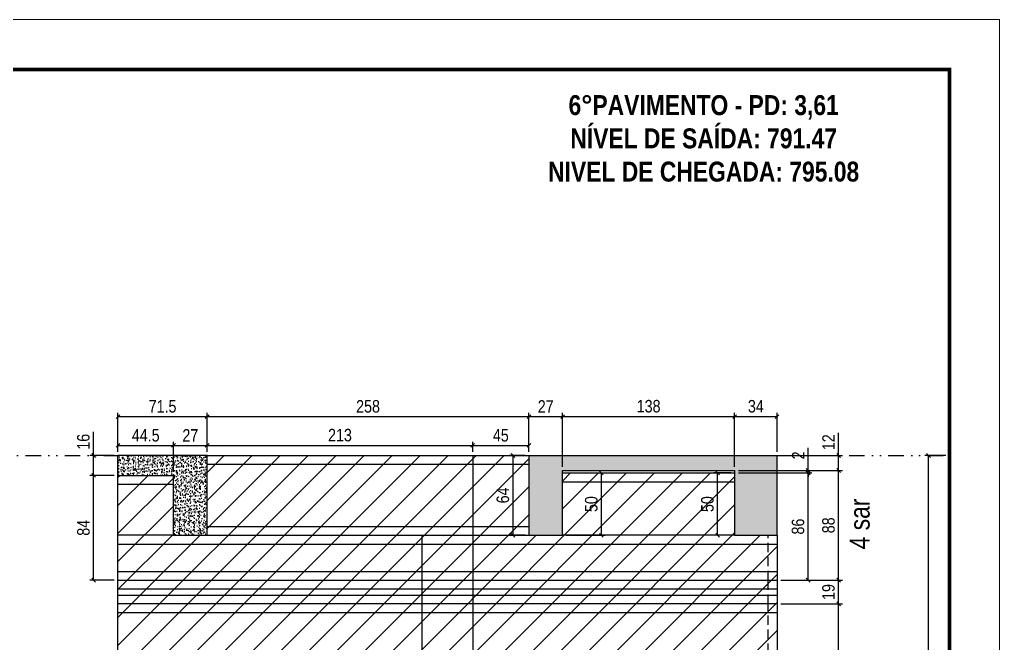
# Model space of a CAD drawing. Extents: x 14400 to 27878, y -21631 to 6985.
# Drawn here: x 19868 to 20653, y -2704 to -2204 of the extents above; entities that cross this region are included whole.
import ezdxf

# ---------------------------------------------------------------- set-up
doc = ezdxf.new("R2010")
doc.units = 0
for name, pattern in [('DASHED', [0.75, 0.5, -0.25]), ('DIVIDE2', [0.625, 0.25, -0.125, 0, -0.125, 0, -0.125]), ('HIDDEN', [0.375, 0.25, -0.125])]:
    doc.linetypes.add(name, pattern=pattern)
for name, color, linetype in [('COTA', 241, 'Continuous'), ('NOMENCLATURA', 7, 'Continuous'), ('Nível', 160, 'Continuous'), ('Painéis', 200, 'Continuous'), ('SARR_2.2x7', 40, 'Continuous'), ('Sarrafo de Pressão', 42, 'HIDDEN')]:
    doc.layers.add(name, color=color, linetype=linetype)
for name, color, linetype, lineweight in [('Folhas', 255, 'Continuous', 9), ('Hachura', 251, 'Continuous', 9), ('SARRAFO DE PRESSAO', 251, 'DASHED', 9)]:
    doc.layers.add(name, color=color, linetype=linetype, lineweight=lineweight)
doc.styles.add('ARIAL_NARROW', font='ARIALN.TTF', dxfattribs={"height": 0.2})
doc.styles.add('COTA TECNICA', font='techl___.ttf', dxfattribs={"height": 10})
doc.styles.add('ROMANC', font='techb___.ttf', dxfattribs={"height": 2.5})
doc.dimstyles.new('PAINEL', dxfattribs={"dimtxt": 10, "dimasz": 3, "dimexe": 3, "dimexo": 3, "dimgap": 3, "dimtad": 1, "dimdec": 1, "dimzin": 12, "dimdsep": 46, "dimtxsty": 'COTA TECNICA', "dimblk1": 'OBLIQUE', "dimblk2": 'OBLIQUE', "dimsah": 1, "dimcen": 0.9, "dimclrd": 4, "dimclre": 4, "dimclrt": 240, "dimadec": 1, "dimazin": 3, "dimtfac": 1, "dimtdec": 1, "dimtmove": 0, "dimatfit": 3, "dimfxl": 1, "dimtolj": 1, "dimtzin": 12, "dimarcsym": 0})

# ---------------------------------------------------------------- blocks, each defined once
blk = doc.blocks.new('9999999999')
at = {"layer": 'Folhas'}
blk.add_lwpolyline([(98138.98, 34190.21), (99623.98, 34190.21), (99623.98, 35240.21), (98138.98, 35240.21)], close=True, dxfattribs=at)
at = {"layer": 'Folhas', "color": 30, "const_width": 3}
blk.add_lwpolyline([(98213.98, 34230.21), (99583.98, 34230.21), (99583.98, 35200.21), (98213.98, 35200.21)], close=True, dxfattribs=at)
blk = doc.blocks.new('_Oblique')
at = {"color": 0, "linetype": 'ByBlock', "lineweight": -2}
blk.add_line((-0.5, -0.5), (0.5, 0.5), dxfattribs=at)
blk = doc.blocks.new('*D3412')
at = {"layer": 'COTA', "color": 4, "lineweight": -2, "transparency": 16777216}
for p, q in [((20478.16, -2672.59), (20527.52, -2672.59)), ((20524.52, -2790.59), (20524.52, -2672.59)), ((20478.16, -2790.59), (20527.52, -2790.59))]:
    blk.add_line(p, q, dxfattribs=at)
at = {"layer": 'Defpoints', "color": 0, "transparency": 16777216}
for p in [(20475.16, -2672.59), (20524.52, -2672.59), (20475.16, -2790.59)]:
    blk.add_point(p, dxfattribs=at)
at = {"layer": 'COTA', "color": 4, "lineweight": -2, "transparency": 16777216, "xscale": 3, "yscale": 3, "zscale": 3}
for p, rotation in [((20524.52, -2672.59), 90), ((20524.52, -2790.59), 270)]:
    blk.add_blockref('_Oblique', p, dxfattribs=dict(at, rotation=rotation))
at = {"layer": 'COTA', "color": 240, "transparency": 16777216, "insert": (20516.43, -2731.59), "char_height": 10, "attachment_point": 5, "rotation": 90, "style": 'COTA TECNICA'}
blk.add_mtext('\\A1;118', dxfattribs=at)
blk = doc.blocks.new('*D3414')
at = {"layer": 'COTA', "color": 4, "lineweight": -2, "transparency": 16777216}
for p, q in [((20610.47, -2553.59), (20593.63, -2553.59)), ((20596.63, -2914.59), (20596.63, -2553.59)), ((20610.47, -2914.59), (20593.63, -2914.59))]:
    blk.add_line(p, q, dxfattribs=at)
at = {"layer": 'Defpoints', "color": 0, "transparency": 16777216}
for p in [(20596.63, -2553.59), (20613.47, -2553.59), (20613.47, -2914.59)]:
    blk.add_point(p, dxfattribs=at)
at = {"layer": 'COTA', "color": 4, "lineweight": -2, "transparency": 16777216, "xscale": 3, "yscale": 3, "zscale": 3}
for p, rotation in [((20596.63, -2553.59), 90), ((20596.63, -2914.59), 270)]:
    blk.add_blockref('_Oblique', p, dxfattribs=dict(at, rotation=rotation))
at = {"layer": 'COTA', "color": 240, "transparency": 16777216, "insert": (20588.41, -2734.09), "char_height": 10, "attachment_point": 5, "rotation": 90, "style": 'COTA TECNICA'}
blk.add_mtext('\\A1;361', dxfattribs=at)
blk = doc.blocks.new('*D3423')
at = {"layer": 'COTA', "color": 4, "lineweight": -2, "transparency": 16777216}
for p, q in [((20306.16, -2567.59), (20337.33, -2567.59)), ((20334.33, -2617.59), (20334.33, -2567.59)), ((20306.16, -2617.59), (20337.33, -2617.59))]:
    blk.add_line(p, q, dxfattribs=at)
at = {"layer": 'Defpoints', "color": 0, "transparency": 16777216}
for p in [(20303.16, -2567.59), (20334.33, -2567.59), (20303.16, -2617.59)]:
    blk.add_point(p, dxfattribs=at)
at = {"layer": 'COTA', "color": 4, "lineweight": -2, "transparency": 16777216, "xscale": 3, "yscale": 3, "zscale": 3}
for p, rotation in [((20334.33, -2567.59), 90), ((20334.33, -2617.59), 270)]:
    blk.add_blockref('_Oblique', p, dxfattribs=dict(at, rotation=rotation))
at = {"layer": 'COTA', "color": 240, "transparency": 16777216, "insert": (20326.22, -2592.59), "char_height": 10, "attachment_point": 5, "rotation": 90, "style": 'COTA TECNICA'}
blk.add_mtext('\\A1;50', dxfattribs=at)
blk = doc.blocks.new('*D3424')
at = {"layer": 'COTA', "color": 4, "lineweight": -2, "transparency": 16777216}
for p, q in [((20438.16, -2567.59), (20424.49, -2567.59)), ((20427.49, -2617.59), (20427.49, -2567.59)), ((20438.16, -2617.59), (20424.49, -2617.59))]:
    blk.add_line(p, q, dxfattribs=at)
at = {"layer": 'Defpoints', "color": 0, "transparency": 16777216}
for p in [(20427.49, -2567.59), (20441.16, -2567.59), (20441.16, -2617.59)]:
    blk.add_point(p, dxfattribs=at)
at = {"layer": 'COTA', "color": 4, "lineweight": -2, "transparency": 16777216, "xscale": 3, "yscale": 3, "zscale": 3}
for p, rotation in [((20427.49, -2567.59), 90), ((20427.49, -2617.59), 270)]:
    blk.add_blockref('_Oblique', p, dxfattribs=dict(at, rotation=rotation))
at = {"layer": 'COTA', "color": 240, "transparency": 16777216, "insert": (20419.38, -2592.59), "char_height": 10, "attachment_point": 5, "rotation": 90, "style": 'COTA TECNICA'}
blk.add_mtext('\\A1;50', dxfattribs=at)
blk = doc.blocks.new('*D3425')
at = {"layer": 'COTA', "color": 4, "lineweight": -2, "transparency": 16777216}
for p, q in [((20478.16, -2653.59), (20527.52, -2653.59)), ((20524.52, -2672.59), (20524.52, -2653.59)), ((20478.16, -2672.59), (20527.52, -2672.59))]:
    blk.add_line(p, q, dxfattribs=at)
at = {"layer": 'Defpoints', "color": 0, "transparency": 16777216}
for p in [(20475.16, -2653.59), (20524.52, -2653.59), (20475.16, -2672.59)]:
    blk.add_point(p, dxfattribs=at)
at = {"layer": 'COTA', "color": 4, "lineweight": -2, "transparency": 16777216, "xscale": 3, "yscale": 3, "zscale": 3}
for p, rotation in [((20524.52, -2653.59), 90), ((20524.52, -2672.59), 270)]:
    blk.add_blockref('_Oblique', p, dxfattribs=dict(at, rotation=rotation))
at = {"layer": 'COTA', "color": 240, "transparency": 16777216, "insert": (20516.44, -2663.09), "char_height": 10, "attachment_point": 5, "rotation": 90, "style": 'COTA TECNICA'}
blk.add_mtext('\\A1;19', dxfattribs=at)
blk = doc.blocks.new('*D3426')
at = {"layer": 'COTA', "color": 4, "lineweight": -2, "transparency": 16777216}
for p, q in [((20444.16, -2565.59), (20527.52, -2565.59)), ((20524.52, -2653.59), (20524.52, -2565.59)), ((20478.16, -2653.59), (20527.52, -2653.59))]:
    blk.add_line(p, q, dxfattribs=at)
at = {"layer": 'Defpoints', "color": 0, "transparency": 16777216}
for p in [(20441.16, -2565.59), (20524.52, -2565.59), (20475.16, -2653.59)]:
    blk.add_point(p, dxfattribs=at)
at = {"layer": 'COTA', "color": 4, "lineweight": -2, "transparency": 16777216, "xscale": 3, "yscale": 3, "zscale": 3}
for p, rotation in [((20524.52, -2565.59), 90), ((20524.52, -2653.59), 270)]:
    blk.add_blockref('_Oblique', p, dxfattribs=dict(at, rotation=rotation))
at = {"layer": 'COTA', "color": 240, "transparency": 16777216, "insert": (20516.43, -2609.59), "char_height": 10, "attachment_point": 5, "rotation": 90, "style": 'COTA TECNICA'}
blk.add_mtext('\\A1;88', dxfattribs=at)
blk = doc.blocks.new('*D3427')
at = {"layer": 'COTA', "color": 4, "lineweight": -2, "transparency": 16777216}
for p, q in [((19943.66, -2569.59), (19924.06, -2569.59)), ((19927.06, -2653.59), (19927.06, -2569.59)), ((19943.66, -2653.59), (19924.06, -2653.59))]:
    blk.add_line(p, q, dxfattribs=at)
at = {"layer": 'Defpoints', "color": 0, "transparency": 16777216}
for p in [(19927.06, -2569.59), (19946.66, -2569.59), (19946.66, -2653.59)]:
    blk.add_point(p, dxfattribs=at)
at = {"layer": 'COTA', "color": 4, "lineweight": -2, "transparency": 16777216, "xscale": 3, "yscale": 3, "zscale": 3}
for p, rotation in [((19927.06, -2569.59), 90), ((19927.06, -2653.59), 270)]:
    blk.add_blockref('_Oblique', p, dxfattribs=dict(at, rotation=rotation))
at = {"layer": 'COTA', "color": 240, "transparency": 16777216, "insert": (19918.97, -2611.59), "char_height": 10, "attachment_point": 5, "rotation": 90, "style": 'COTA TECNICA'}
blk.add_mtext('\\A1;84', dxfattribs=at)
blk = doc.blocks.new('*D3428')
at = {"layer": 'COTA', "color": 4, "lineweight": -2, "transparency": 16777216}
for p, q in [((19927.06, -2553.59), (19927.06, -2534.58)), ((19943.66, -2553.59), (19924.06, -2553.59)), ((19927.06, -2569.59), (19927.06, -2553.59)), ((19943.66, -2569.59), (19924.06, -2569.59))]:
    blk.add_line(p, q, dxfattribs=at)
at = {"layer": 'Defpoints', "color": 0, "transparency": 16777216}
for p in [(19927.06, -2553.59), (19946.66, -2553.59), (19946.66, -2569.59)]:
    blk.add_point(p, dxfattribs=at)
at = {"layer": 'COTA', "color": 4, "lineweight": -2, "transparency": 16777216, "xscale": 3, "yscale": 3, "zscale": 3}
for p, rotation in [((19927.06, -2553.59), 90), ((19927.06, -2569.59), 270)]:
    blk.add_blockref('_Oblique', p, dxfattribs=dict(at, rotation=rotation))
at = {"layer": 'COTA', "color": 240, "transparency": 16777216, "insert": (19918.96, -2542.58), "char_height": 10, "attachment_point": 5, "rotation": 90, "style": 'COTA TECNICA'}
blk.add_mtext('\\A1;16', dxfattribs=at)
blk = doc.blocks.new('*D3429')
at = {"layer": 'COTA', "color": 4, "lineweight": -2, "transparency": 16777216}
for p, q in [((19946.66, -2550.59), (19946.66, -2542.52)), ((19946.66, -2545.52), (19991.16, -2545.52)), ((19991.16, -2566.59), (19991.16, -2542.52))]:
    blk.add_line(p, q, dxfattribs=at)
at = {"layer": 'Defpoints', "color": 0, "transparency": 16777216}
for p in [(19991.16, -2545.52), (19946.66, -2553.59), (19991.16, -2569.59)]:
    blk.add_point(p, dxfattribs=at)
at = {"layer": 'COTA', "color": 4, "lineweight": -2, "transparency": 16777216, "xscale": 3, "yscale": 3, "zscale": 3, "rotation": 180}
blk.add_blockref('_Oblique', (19946.66, -2545.52), dxfattribs=at)
at = {"layer": 'COTA', "color": 4, "lineweight": -2, "transparency": 16777216, "xscale": 3, "yscale": 3, "zscale": 3}
blk.add_blockref('_Oblique', (19991.16, -2545.52), dxfattribs=at)
at = {"layer": 'COTA', "color": 240, "transparency": 16777216, "insert": (19968.91, -2537.41), "char_height": 10, "attachment_point": 5, "style": 'COTA TECNICA'}
blk.add_mtext('\\A1;44.5', dxfattribs=at)
blk = doc.blocks.new('*D3430')
at = {"layer": 'COTA', "color": 4, "lineweight": -2, "transparency": 16777216}
for p, q in [((19991.16, -2566.59), (19991.16, -2542.52)), ((19991.16, -2545.52), (20018.16, -2545.52)), ((20018.16, -2550.59), (20018.16, -2542.52))]:
    blk.add_line(p, q, dxfattribs=at)
at = {"layer": 'Defpoints', "color": 0, "transparency": 16777216}
for p in [(20018.16, -2545.52), (20018.16, -2553.59), (19991.16, -2569.59)]:
    blk.add_point(p, dxfattribs=at)
at = {"layer": 'COTA', "color": 4, "lineweight": -2, "transparency": 16777216, "xscale": 3, "yscale": 3, "zscale": 3, "rotation": 180}
blk.add_blockref('_Oblique', (19991.16, -2545.52), dxfattribs=at)
at = {"layer": 'COTA', "color": 4, "lineweight": -2, "transparency": 16777216, "xscale": 3, "yscale": 3, "zscale": 3}
blk.add_blockref('_Oblique', (20018.16, -2545.52), dxfattribs=at)
at = {"layer": 'COTA', "color": 240, "transparency": 16777216, "insert": (20004.66, -2537.45), "char_height": 10, "attachment_point": 5, "style": 'COTA TECNICA'}
blk.add_mtext('\\A1;27', dxfattribs=at)
blk = doc.blocks.new('*D3431')
at = {"layer": 'COTA', "color": 4, "lineweight": -2, "transparency": 16777216}
for p, q in [((20018.16, -2550.59), (20018.16, -2519.34)), ((20276.16, -2550.59), (20276.16, -2519.34)), ((20018.16, -2522.34), (20276.16, -2522.34))]:
    blk.add_line(p, q, dxfattribs=at)
at = {"layer": 'Defpoints', "color": 0, "transparency": 16777216}
for p in [(20276.16, -2522.34), (20018.16, -2553.59), (20276.16, -2553.59)]:
    blk.add_point(p, dxfattribs=at)
at = {"layer": 'COTA', "color": 4, "lineweight": -2, "transparency": 16777216, "xscale": 3, "yscale": 3, "zscale": 3, "rotation": 180}
blk.add_blockref('_Oblique', (20018.16, -2522.34), dxfattribs=at)
at = {"layer": 'COTA', "color": 4, "lineweight": -2, "transparency": 16777216, "xscale": 3, "yscale": 3, "zscale": 3}
blk.add_blockref('_Oblique', (20276.16, -2522.34), dxfattribs=at)
at = {"layer": 'COTA', "color": 240, "transparency": 16777216, "insert": (20147.16, -2514.2), "char_height": 10, "attachment_point": 5, "style": 'COTA TECNICA'}
blk.add_mtext('\\A1;258', dxfattribs=at)
blk = doc.blocks.new('*D3432')
at = {"layer": 'COTA', "color": 4, "lineweight": -2, "transparency": 16777216}
for p, q in [((20018.16, -2550.59), (20018.16, -2542.52)), ((20018.16, -2545.52), (20231.16, -2545.52)), ((20231.16, -2550.59), (20231.16, -2542.52))]:
    blk.add_line(p, q, dxfattribs=at)
at = {"layer": 'Defpoints', "color": 0, "transparency": 16777216}
for p in [(20231.16, -2545.52), (20018.16, -2553.59), (20231.16, -2553.59)]:
    blk.add_point(p, dxfattribs=at)
at = {"layer": 'COTA', "color": 4, "lineweight": -2, "transparency": 16777216, "xscale": 3, "yscale": 3, "zscale": 3, "rotation": 180}
blk.add_blockref('_Oblique', (20018.16, -2545.52), dxfattribs=at)
at = {"layer": 'COTA', "color": 4, "lineweight": -2, "transparency": 16777216, "xscale": 3, "yscale": 3, "zscale": 3}
blk.add_blockref('_Oblique', (20231.16, -2545.52), dxfattribs=at)
at = {"layer": 'COTA', "color": 240, "transparency": 16777216, "insert": (20124.66, -2537.3), "char_height": 10, "attachment_point": 5, "style": 'COTA TECNICA'}
blk.add_mtext('\\A1;213', dxfattribs=at)
blk = doc.blocks.new('*D3433')
at = {"layer": 'COTA', "color": 4, "lineweight": -2, "transparency": 16777216}
for p, q in [((20231.16, -2550.59), (20231.16, -2542.52)), ((20231.16, -2545.52), (20276.16, -2545.52)), ((20276.16, -2550.59), (20276.16, -2542.52))]:
    blk.add_line(p, q, dxfattribs=at)
at = {"layer": 'Defpoints', "color": 0, "transparency": 16777216}
for p in [(20276.16, -2545.52), (20231.16, -2553.59), (20276.16, -2553.59)]:
    blk.add_point(p, dxfattribs=at)
at = {"layer": 'COTA', "color": 4, "lineweight": -2, "transparency": 16777216, "xscale": 3, "yscale": 3, "zscale": 3, "rotation": 180}
blk.add_blockref('_Oblique', (20231.16, -2545.52), dxfattribs=at)
at = {"layer": 'COTA', "color": 4, "lineweight": -2, "transparency": 16777216, "xscale": 3, "yscale": 3, "zscale": 3}
blk.add_blockref('_Oblique', (20276.16, -2545.52), dxfattribs=at)
at = {"layer": 'COTA', "color": 240, "transparency": 16777216, "insert": (20253.66, -2537.41), "char_height": 10, "attachment_point": 5, "style": 'COTA TECNICA'}
blk.add_mtext('\\A1;45', dxfattribs=at)
blk = doc.blocks.new('*D3434')
at = {"layer": 'COTA', "color": 4, "lineweight": -2, "transparency": 16777216}
for p, q in [((20524.52, -2553.59), (20524.52, -2535.28)), ((20478.16, -2553.59), (20527.52, -2553.59)), ((20524.52, -2565.59), (20524.52, -2553.59)), ((20444.16, -2565.59), (20527.52, -2565.59))]:
    blk.add_line(p, q, dxfattribs=at)
at = {"layer": 'Defpoints', "color": 0, "transparency": 16777216}
for p in [(20475.16, -2553.59), (20524.52, -2553.59), (20441.16, -2565.59)]:
    blk.add_point(p, dxfattribs=at)
at = {"layer": 'COTA', "color": 4, "lineweight": -2, "transparency": 16777216, "xscale": 3, "yscale": 3, "zscale": 3}
for p, rotation in [((20524.52, -2553.59), 90), ((20524.52, -2565.59), 270)]:
    blk.add_blockref('_Oblique', p, dxfattribs=dict(at, rotation=rotation))
at = {"layer": 'COTA', "color": 240, "transparency": 16777216, "insert": (20516.47, -2542.93), "char_height": 10, "attachment_point": 5, "rotation": 90, "style": 'COTA TECNICA'}
blk.add_mtext('\\A1;12', dxfattribs=at)
blk = doc.blocks.new('*D3435')
at = {"layer": 'COTA', "color": 4, "lineweight": -2, "transparency": 16777216}
for p, q in [((20444.16, -2567.59), (20503.11, -2567.59)), ((20500.11, -2653.59), (20500.11, -2567.59)), ((20478.16, -2653.59), (20503.11, -2653.59))]:
    blk.add_line(p, q, dxfattribs=at)
at = {"layer": 'Defpoints', "color": 0, "transparency": 16777216}
for p in [(20441.16, -2567.59), (20500.11, -2567.59), (20475.16, -2653.59)]:
    blk.add_point(p, dxfattribs=at)
at = {"layer": 'COTA', "color": 4, "lineweight": -2, "transparency": 16777216, "xscale": 3, "yscale": 3, "zscale": 3}
for p, rotation in [((20500.11, -2567.59), 90), ((20500.11, -2653.59), 270)]:
    blk.add_blockref('_Oblique', p, dxfattribs=dict(at, rotation=rotation))
at = {"layer": 'COTA', "color": 240, "transparency": 16777216, "insert": (20491.99, -2610.59), "char_height": 10, "attachment_point": 5, "rotation": 90, "style": 'COTA TECNICA'}
blk.add_mtext('\\A1;86', dxfattribs=at)
blk = doc.blocks.new('*D3436')
at = {"layer": 'COTA', "color": 4, "lineweight": -2, "transparency": 16777216}
for p, q in [((20500.11, -2565.59), (20500.11, -2547.48)), ((20444.16, -2565.59), (20503.11, -2565.59)), ((20444.16, -2567.59), (20503.11, -2567.59)), ((20500.11, -2567.59), (20500.11, -2565.59)), ((20500.11, -2567.59), (20500.11, -2570.59))]:
    blk.add_line(p, q, dxfattribs=at)
at = {"layer": 'Defpoints', "color": 0, "transparency": 16777216}
for p in [(20441.16, -2565.59), (20441.16, -2567.59), (20500.11, -2565.59)]:
    blk.add_point(p, dxfattribs=at)
at = {"layer": 'COTA', "color": 4, "lineweight": -2, "transparency": 16777216, "xscale": 3, "yscale": 3, "zscale": 3}
for p, rotation in [((20500.11, -2565.59), 270), ((20500.11, -2567.59), 90)]:
    blk.add_blockref('_Oblique', p, dxfattribs=dict(at, rotation=rotation))
at = {"layer": 'COTA', "color": 240, "transparency": 16777216, "insert": (20492.11, -2553.53), "char_height": 10, "attachment_point": 5, "rotation": 90, "style": 'COTA TECNICA'}
blk.add_mtext('\\A1;2', dxfattribs=at)
blk = doc.blocks.new('*D3437')
at = {"layer": 'COTA', "color": 4, "lineweight": -2, "transparency": 16777216}
for p, q in [((20276.16, -2550.59), (20276.16, -2519.34)), ((20303.16, -2562.59), (20303.16, -2519.34)), ((20276.16, -2522.34), (20303.16, -2522.34))]:
    blk.add_line(p, q, dxfattribs=at)
at = {"layer": 'Defpoints', "color": 0, "transparency": 16777216}
for p in [(20303.16, -2522.34), (20276.16, -2553.59), (20303.16, -2565.59)]:
    blk.add_point(p, dxfattribs=at)
at = {"layer": 'COTA', "color": 4, "lineweight": -2, "transparency": 16777216, "xscale": 3, "yscale": 3, "zscale": 3, "rotation": 180}
blk.add_blockref('_Oblique', (20276.16, -2522.34), dxfattribs=at)
at = {"layer": 'COTA', "color": 4, "lineweight": -2, "transparency": 16777216, "xscale": 3, "yscale": 3, "zscale": 3}
blk.add_blockref('_Oblique', (20303.16, -2522.34), dxfattribs=at)
at = {"layer": 'COTA', "color": 240, "transparency": 16777216, "insert": (20289.66, -2514.26), "char_height": 10, "attachment_point": 5, "style": 'COTA TECNICA'}
blk.add_mtext('\\A1;27', dxfattribs=at)
blk = doc.blocks.new('*D3438')
at = {"layer": 'COTA', "color": 4, "lineweight": -2, "transparency": 16777216}
for p, q in [((20303.16, -2562.59), (20303.16, -2519.34)), ((20441.16, -2562.59), (20441.16, -2519.34)), ((20303.16, -2522.34), (20441.16, -2522.34))]:
    blk.add_line(p, q, dxfattribs=at)
at = {"layer": 'Defpoints', "color": 0, "transparency": 16777216}
for p in [(20441.16, -2522.34), (20303.16, -2565.59), (20441.16, -2565.59)]:
    blk.add_point(p, dxfattribs=at)
at = {"layer": 'COTA', "color": 4, "lineweight": -2, "transparency": 16777216, "xscale": 3, "yscale": 3, "zscale": 3, "rotation": 180}
blk.add_blockref('_Oblique', (20303.16, -2522.34), dxfattribs=at)
at = {"layer": 'COTA', "color": 4, "lineweight": -2, "transparency": 16777216, "xscale": 3, "yscale": 3, "zscale": 3}
blk.add_blockref('_Oblique', (20441.16, -2522.34), dxfattribs=at)
at = {"layer": 'COTA', "color": 240, "transparency": 16777216, "insert": (20372.16, -2514.09), "char_height": 10, "attachment_point": 5, "style": 'COTA TECNICA'}
blk.add_mtext('\\A1;138', dxfattribs=at)
blk = doc.blocks.new('*D3439')
at = {"layer": 'COTA', "color": 4, "lineweight": -2, "transparency": 16777216}
for p, q in [((20441.16, -2562.59), (20441.16, -2519.34)), ((20475.16, -2550.59), (20475.16, -2519.34)), ((20441.16, -2522.34), (20475.16, -2522.34))]:
    blk.add_line(p, q, dxfattribs=at)
at = {"layer": 'Defpoints', "color": 0, "transparency": 16777216}
for p in [(20475.16, -2522.34), (20475.16, -2553.59), (20441.16, -2565.59)]:
    blk.add_point(p, dxfattribs=at)
at = {"layer": 'COTA', "color": 4, "lineweight": -2, "transparency": 16777216, "xscale": 3, "yscale": 3, "zscale": 3, "rotation": 180}
blk.add_blockref('_Oblique', (20441.16, -2522.34), dxfattribs=at)
at = {"layer": 'COTA', "color": 4, "lineweight": -2, "transparency": 16777216, "xscale": 3, "yscale": 3, "zscale": 3}
blk.add_blockref('_Oblique', (20475.16, -2522.34), dxfattribs=at)
at = {"layer": 'COTA', "color": 240, "transparency": 16777216, "insert": (20458.16, -2514.12), "char_height": 10, "attachment_point": 5, "style": 'COTA TECNICA'}
blk.add_mtext('\\A1;34', dxfattribs=at)
blk = doc.blocks.new('*D3440')
at = {"layer": 'COTA', "color": 4, "lineweight": -2, "transparency": 16777216}
for p, q in [((19946.66, -2550.59), (19946.66, -2519.34)), ((20018.16, -2550.59), (20018.16, -2519.34)), ((19946.66, -2522.34), (20018.16, -2522.34))]:
    blk.add_line(p, q, dxfattribs=at)
at = {"layer": 'Defpoints', "color": 0, "transparency": 16777216}
for p in [(20018.16, -2522.34), (19946.66, -2553.59), (20018.16, -2553.59)]:
    blk.add_point(p, dxfattribs=at)
at = {"layer": 'COTA', "color": 4, "lineweight": -2, "transparency": 16777216, "xscale": 3, "yscale": 3, "zscale": 3, "rotation": 180}
blk.add_blockref('_Oblique', (19946.66, -2522.34), dxfattribs=at)
at = {"layer": 'COTA', "color": 4, "lineweight": -2, "transparency": 16777216, "xscale": 3, "yscale": 3, "zscale": 3}
blk.add_blockref('_Oblique', (20018.16, -2522.34), dxfattribs=at)
at = {"layer": 'COTA', "color": 240, "transparency": 16777216, "insert": (19982.41, -2514.23), "char_height": 10, "attachment_point": 5, "style": 'COTA TECNICA'}
blk.add_mtext('\\A1;71.5', dxfattribs=at)
blk = doc.blocks.new('*D3441')
at = {"layer": 'COTA', "color": 4, "lineweight": -2, "transparency": 16777216}
for p, q in [((20273.16, -2553.59), (20260.43, -2553.59)), ((20263.43, -2617.59), (20263.43, -2553.59)), ((20273.16, -2617.59), (20260.43, -2617.59))]:
    blk.add_line(p, q, dxfattribs=at)
at = {"layer": 'Defpoints', "color": 0, "transparency": 16777216}
for p in [(20263.43, -2553.59), (20276.16, -2553.59), (20276.16, -2617.59)]:
    blk.add_point(p, dxfattribs=at)
at = {"layer": 'COTA', "color": 4, "lineweight": -2, "transparency": 16777216, "xscale": 3, "yscale": 3, "zscale": 3}
for p, rotation in [((20263.43, -2553.59), 90), ((20263.43, -2617.59), 270)]:
    blk.add_blockref('_Oblique', p, dxfattribs=dict(at, rotation=rotation))
at = {"layer": 'COTA', "color": 240, "transparency": 16777216, "insert": (20255.32, -2585.59), "char_height": 10, "attachment_point": 5, "rotation": 90, "style": 'COTA TECNICA'}
blk.add_mtext('\\A1;64', dxfattribs=at)

msp = doc.modelspace()

# ---------------------------------------------------------------- hatches: boundary and pattern name
at = {"layer": 'COTA'}
h = msp.add_hatch(dxfattribs=at)
h.set_pattern_fill('AR-CONC', color=256, scale=0.03)
h.paths.add_polyline_path([(20018.16, -2553.59), (19946.66, -2553.59), (19946.66, -2569.59), (19991.16, -2569.59), (19991.16, -2617.59), (20018.16, -2617.59)])
h = msp.add_hatch(dxfattribs=at)
h.set_pattern_fill('AR-CONC', color=256, scale=0.03)
h.paths.add_polyline_path([(20303.16, -2565.59), (20441.16, -2565.59), (20441.16, -2617.59), (20475.16, -2617.59), (20475.16, -2553.59), (20276.16, -2553.59), (20276.16, -2617.59), (20303.16, -2617.59)])
at = {"layer": 'Hachura'}
h = msp.add_hatch(dxfattribs=at)
h.set_pattern_fill('ANSI31', color=256, scale=5)
h.paths.add_polyline_path([(20231.16, -2553.59), (20018.16, -2553.59), (20018.16, -2617.59), (20231.16, -2617.59)])
h.paths.add_polyline_path([(20276.16, -2553.59), (20231.16, -2553.59), (20231.16, -2617.59), (20276.16, -2617.59)])
h.paths.add_polyline_path([(20441.16, -2567.59), (20303.16, -2567.59), (20303.16, -2617.59), (20231.16, -2617.59), (20231.16, -2653.59), (20475.16, -2653.59), (20475.16, -2617.59), (20441.16, -2617.59)])
h.paths.add_polyline_path([(20475.16, -2653.59), (20231.16, -2653.59), (20231.16, -2672.59), (20475.16, -2672.59)])
h.paths.add_polyline_path([(20231.16, -2617.59), (20190.66, -2617.59), (20190.66, -2653.59), (20231.16, -2653.59)])
h.paths.add_polyline_path([(20231.16, -2653.59), (20190.66, -2653.59), (20190.66, -2672.59), (20231.16, -2672.59)])
h.paths.add_polyline_path([(20190.66, -2653.59), (19946.66, -2653.59), (19946.66, -2672.59), (20190.66, -2672.59)])
h.paths.add_polyline_path([(20190.66, -2617.59), (20018.16, -2617.59), (19991.16, -2617.59), (19991.16, -2569.59), (19946.66, -2569.59), (19946.66, -2653.59), (20190.66, -2653.59)])
h.paths.add_polyline_path([(20190.66, -2672.59), (19946.66, -2672.59), (19946.66, -2790.59), (20190.66, -2790.59)])
h.paths.add_polyline_path([(20231.16, -2672.59), (20190.66, -2672.59), (20190.66, -2790.59), (20231.16, -2790.59)])
h.paths.add_polyline_path([(20475.16, -2672.59), (20231.16, -2672.59), (20231.16, -2790.59), (20475.16, -2790.59)])
h.paths.add_polyline_path([(20475.16, -2790.59), (20231.16, -2790.59), (20231.16, -2912.59), (20475.16, -2912.59)])
h.paths.add_polyline_path([(20231.16, -2790.59), (20190.66, -2790.59), (20190.66, -2912.59), (20231.16, -2912.59)])
h.paths.add_polyline_path([(20190.66, -2790.59), (19946.66, -2790.59), (19946.66, -2912.59), (20190.66, -2912.59)])

# ---------------------------------------------------------------- linework, layer by layer
at = {"layer": 'COTA'}
for p, q in [((19946.66, -2569.59), (19946.66, -2553.59)), ((20018.16, -2553.59), (19946.66, -2553.59)), ((20276.16, -2553.59), (20475.16, -2553.59)), ((20475.16, -2617.59), (20475.16, -2553.59)), ((19991.16, -2617.59), (19946.66, -2617.59))]:
    msp.add_line(p, q, dxfattribs=at)
at = {"layer": 'Nível', "color": 4, "linetype": 'DIVIDE2', "ltscale": 50}
msp.add_line((19243.47, -2553.59), (20613.47, -2553.59), dxfattribs=at)
at = {"layer": 'Painéis'}
for p, q in [((20018.16, -2553.59), (20276.16, -2553.59)), ((20018.16, -2617.59), (20018.16, -2553.59)), ((20231.16, -2553.59), (20231.16, -2912.59)), ((20276.16, -2553.59), (20276.16, -2617.59)), ((20303.16, -2617.59), (20303.16, -2565.59)), ((20303.16, -2565.59), (20441.16, -2565.59)), ((20303.16, -2567.59), (20441.16, -2567.59)), ((20441.16, -2565.59), (20441.16, -2617.59)), ((19946.66, -2912.59), (19946.66, -2569.59)), ((19946.66, -2569.59), (19991.16, -2569.59)), ((19991.16, -2617.59), (19991.16, -2569.59)), ((19991.16, -2617.59), (20303.16, -2617.59)), ((20190.66, -2912.59), (20190.66, -2617.59)), ((20441.16, -2617.59), (20475.16, -2617.59)), ((20475.16, -2617.59), (20475.16, -2912.59)), ((19946.66, -2653.59), (20475.16, -2653.59)), ((20475.16, -2672.59), (19946.66, -2672.59))]:
    msp.add_line(p, q, dxfattribs=at)
at = {"layer": 'SARR_2.2x7'}
for p, q in [((20018.16, -2560.59), (20276.16, -2560.59)), ((19946.66, -2576.59), (19991.16, -2576.59)), ((20303.16, -2574.59), (20441.16, -2574.59)), ((20018.16, -2610.59), (20276.16, -2610.59)), ((20441.16, -2617.59), (20303.16, -2617.59)), ((19946.66, -2624.59), (20231.16, -2624.59)), ((20231.16, -2624.59), (20475.16, -2624.59)), ((19946.66, -2646.59), (20231.16, -2646.59)), ((20231.16, -2646.59), (20475.16, -2646.59)), ((19946.66, -2660.59), (20231.16, -2660.59)), ((20231.16, -2660.59), (20475.16, -2660.59)), ((19946.66, -2665.59), (20231.16, -2665.59)), ((20231.16, -2665.59), (20475.16, -2665.59)), ((19946.66, -2679.59), (20231.16, -2679.59)), ((20231.16, -2679.59), (20475.16, -2679.59))]:
    msp.add_line(p, q, dxfattribs=at)
at = {"layer": 'Sarrafo de Pressão', "ltscale": 30}
for p, q in [((20468.16, -2653.59), (20468.16, -2617.59)), ((20468.16, -2672.59), (20468.16, -2653.59)), ((20468.16, -2790.59), (20468.16, -2672.59))]:
    msp.add_line(p, q, dxfattribs=at)

# ---------------------------------------------------------------- block references
at = {"layer": 'SARRAFO DE PRESSAO', "color": 6, "linetype": 'ByBlock'}
msp.add_blockref('9999999999', (-78970.51, -37444.08), dxfattribs=at)

# ---------------------------------------------------------------- texts
at = {"layer": 'NOMENCLATURA', "style": 'ARIAL_NARROW'}
msp.add_text('4 sar', height=16, rotation=90, dxfattribs=at).set_placement((20549.4, -2628.88))
at = {"layer": 'NOMENCLATURA', "color": 2, "insert": (20416.31, -2237.81), "char_height": 16, "attachment_point": 2, "style": 'ROMANC'}
msp.add_mtext_dynamic_manual_height_columns('\\P6°PAVIMENTO - PD: 3,61\\PNÍVEL DE SAÍDA: 791.47\\PNIVEL DE CHEGADA: 795.08', width=432.3511, gutter_width=1, heights=[0], dxfattribs=at)

# ---------------------------------------------------------------- dimensions: what is measured, and where the dimension line sits
at = {"layer": 'COTA'}
for base, p1, p2, picture, middle in [((20018.16, -2522.34), (19946.66, -2553.59), (20018.16, -2553.59), '*D3440', (19982.41, -2514.23)), ((20276.16, -2522.34), (20018.16, -2553.59), (20276.16, -2553.59), '*D3431', (20147.16, -2514.2)), ((20303.16, -2522.34), (20276.16, -2553.59), (20303.16, -2565.59), '*D3437', (20289.66, -2514.26)), ((19991.16, -2545.52), (19946.66, -2553.59), (19991.16, -2569.59), '*D3429', (19968.91, -2537.41)), ((20018.16, -2545.52), (19991.16, -2569.59), (20018.16, -2553.59), '*D3430', (20004.66, -2537.45)), ((20231.16, -2545.52), (20018.16, -2553.59), (20231.16, -2553.59), '*D3432', (20124.66, -2537.3))]:
    dim = msp.add_linear_dim(base=base, p1=p1, p2=p2, dimstyle='PAINEL', dxfattribs=at)
    dim.commit()
    dim.dimension.update_dxf_attribs({"geometry": picture, "text_midpoint": middle})
for base, p1, p2, picture, middle in [((20441.16, -2522.34), (20303.16, -2565.59), (20441.16, -2565.59), '*D3438', (20372.16, -2514.09)), ((20475.16, -2522.34), (20441.16, -2565.59), (20475.16, -2553.59), '*D3439', (20458.16, -2514.12)), ((20276.16, -2545.52), (20231.16, -2553.59), (20276.16, -2553.59), '*D3433', (20253.66, -2537.41))]:
    dim = msp.add_linear_dim(base=base, p1=p1, p2=p2, dimstyle='PAINEL', override={"dimtmove": 1}, dxfattribs=at)
    dim.commit()
    dim.dimension.update_dxf_attribs({"geometry": picture, "text_midpoint": middle})
for base, p1, p2, picture, middle in [((19927.06, -2553.59), (19946.66, -2569.59), (19946.66, -2553.59), '*D3428', (19918.96, -2542.58)), ((20524.52, -2553.59), (20441.16, -2565.59), (20475.16, -2553.59), '*D3434', (20516.47, -2542.93)), ((20263.43, -2553.59), (20276.16, -2617.59), (20276.16, -2553.59), '*D3441', (20255.32, -2585.59)), ((20500.11, -2565.59), (20441.16, -2567.59), (20441.16, -2565.59), '*D3436', (20492.11, -2553.53)), ((20596.63, -2553.59), (20613.47, -2914.59), (20613.47, -2553.59), '*D3414', (20588.41, -2734.09)), ((19927.06, -2569.59), (19946.66, -2653.59), (19946.66, -2569.59), '*D3427', (19918.97, -2611.59)), ((20334.33, -2567.59), (20303.16, -2617.59), (20303.16, -2567.59), '*D3423', (20326.22, -2592.59)), ((20427.49, -2567.59), (20441.16, -2617.59), (20441.16, -2567.59), '*D3424', (20419.38, -2592.59)), ((20500.11, -2567.59), (20475.16, -2653.59), (20441.16, -2567.59), '*D3435', (20491.99, -2610.59)), ((20524.52, -2653.59), (20475.16, -2672.59), (20475.16, -2653.59), '*D3425', (20516.44, -2663.09)), ((20524.52, -2672.59), (20475.16, -2790.59), (20475.16, -2672.59), '*D3412', (20516.43, -2731.59))]:
    dim = msp.add_linear_dim(base=base, p1=p1, p2=p2, angle=90, dimstyle='PAINEL', dxfattribs=at)
    dim.commit()
    dim.dimension.update_dxf_attribs({"geometry": picture, "text_midpoint": middle})
dim = msp.add_linear_dim(base=(20524.52, -2565.59), p1=(20475.16, -2653.59), p2=(20441.16, -2565.59), angle=90, dimstyle='PAINEL', override={"dimtmove": 1}, dxfattribs=at)
dim.commit()
dim.dimension.update_dxf_attribs({"geometry": '*D3426', "text_midpoint": (20516.43, -2609.59)})

doc.saveas('drawing.dxf')
